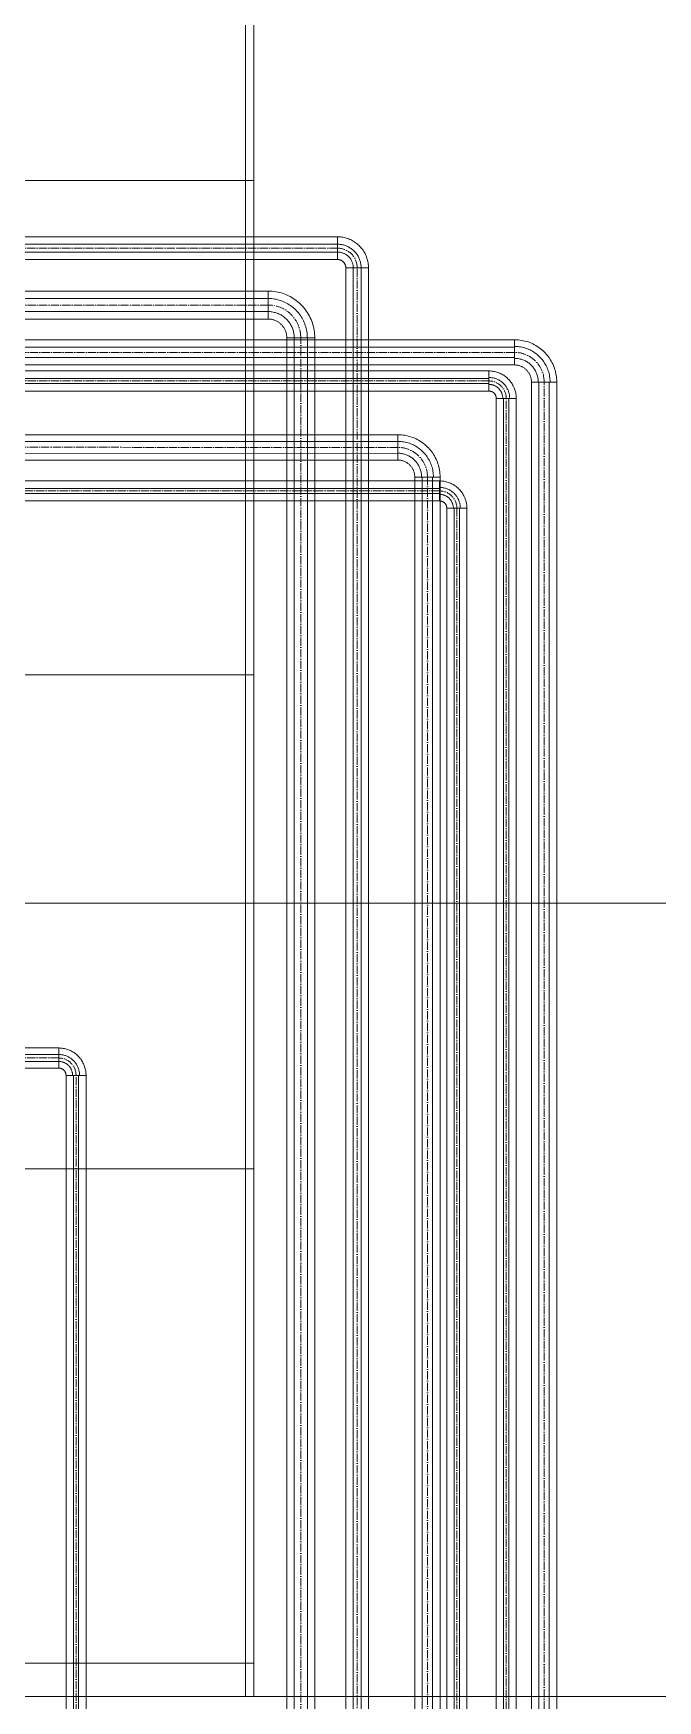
# Model space of a CAD drawing. Header units: millimetres. Extents: x -88595 to 880822, y -1054509 to -148035.
# Drawn here: x 536841 to 537598, y -275220 to -273196 of the extents above; entities that cross this region are included whole.
import ezdxf

# ---------------------------------------------------------------- set-up
doc = ezdxf.new("R2010")
doc.units = ezdxf.units.MM
for name, pattern in [('$0$ADSK_Скрыто', [6, 3, -3]), ('$1$ADSK_Скрыто', [6, 3, -3]), ('$10$ADSK_Осевая', [14, 10, -2, 0, -2]), ('$11$ADSK_Осевая', [14, 10, -2, 0, -2]), ('ADSK_Линия сетки', [25, 20, -2.5, 0, -2.5])]:
    doc.linetypes.add(name, pattern=pattern)
for name, color, linetype, lineweight in [('Изоляция', 7, 'Continuous', 18), ('Линии', 7, 'Continuous', 9), ('Оборудование', 7, 'Continuous', 18), ('Ограждение', 7, 'Continuous', 9), ('Оси', 7, 'Continuous', 9), ('Трубопровод', 7, 'Continuous', 18), ('Трубопроводы', 7, 'Continuous', 18)]:
    doc.layers.add(name, color=color, linetype=linetype, lineweight=lineweight)

# ---------------------------------------------------------------- blocks, each defined once
blk = doc.blocks.new('$0$ADSK_МедьПайка_Отвод-гнутая труба - Отвод _гнутая труба_-V85-В_Координация_кровля ОВ3')
at = {"layer": 'Линии', "color": 190, "linetype": '$0$ADSK_Скрыто', "true_color": 0x8000ff}
for p, q in [((-3.1, 23.8), (-3.5, 23.8)), ((-3.1, 23.8), (-3.5, 23.8)), ((3.5, 23.8), (3.1, 23.8)), ((3.5, 23.8), (3.1, 23.8))]:
    blk.add_line(p, q, dxfattribs=at)
at = {"layer": 'Трубопроводы', "color": 190, "true_color": 0x8000ff, "flags": 128}
for points in [[(-23.8, -4.8), (-22.7, -4.7), (-21.5, -4.7), (-20.4, -4.6), (-19.2, -4.4), (-18.1, -4.2), (-17, -3.9), (-15.9, -3.6), (-14.8, -3.3), (-13.7, -2.9), (-12.7, -2.5), (-11.6, -2), (-10.6, -1.5), (-9.6, -1), (-8.6, -0.4), (-7.7, 0.2), (-6.7, 0.9), (-5.8, 1.6), (-5, 2.3), (-4.1, 3.1), (-3.3, 3.9), (-2.5, 4.7), (-1.8, 5.6), (-1.1, 6.5), (-0.4, 7.4), (0.2, 8.4), (0.8, 9.3), (1.4, 10.3), (1.9, 11.4), (2.4, 12.4), (2.8, 13.5), (3.2, 14.5), (3.6, 15.6), (3.9, 16.7), (4.1, 17.8), (4.3, 18.9), (4.5, 20.1), (4.6, 21.2), (4.7, 22.3), (4.8, 23.5), (4.8, 23.8)], [(-4.8, 23.8), (-4.8, 23), (-4.8, 22.3), (-4.9, 21.5), (-5, 20.8), (-5.1, 20), (-5.3, 19.3), (-5.5, 18.5), (-5.7, 17.8), (-6, 17.1), (-6.3, 16.4), (-6.6, 15.7), (-6.9, 15), (-7.3, 14.3), (-7.7, 13.7), (-8.1, 13), (-8.5, 12.4), (-9, 11.8), (-9.5, 11.2), (-10, 10.7), (-10.5, 10.1), (-11.1, 9.6), (-11.7, 9.1), (-12.3, 8.7), (-12.9, 8.2), (-13.5, 7.8), (-14.2, 7.4), (-14.8, 7), (-15.5, 6.7), (-16.2, 6.3), (-16.9, 6.1), (-17.6, 5.8), (-18.3, 5.6), (-19.1, 5.4), (-19.8, 5.2), (-20.6, 5), (-21.3, 4.9), (-22.1, 4.8), (-22.8, 4.8), (-23.6, 4.8), (-23.8, 4.8)]]:
    blk.add_lwpolyline(points, dxfattribs=at)
blk = doc.blocks.new('$0$ADSK_МедьПайка_Отвод-гнутая труба - Отвод _гнутая труба_-V30-В_Координация_кровля ОВ3')
at = {"layer": 'Линии', "color": 134, "linetype": '$0$ADSK_Скрыто', "true_color": 0x00a6a6}
for p, q in [((-7.5, 39.7), (-7.9, 39.7)), ((-7.5, 39.7), (-7.9, 39.7)), ((-3.8, 39.7), (-4.4, 39.7)), ((-3.8, 39.7), (-4.4, 39.7)), ((4.4, 39.7), (3.8, 39.7)), ((4.4, 39.7), (3.8, 39.7)), ((7.9, 39.7), (7.5, 39.7)), ((7.9, 39.7), (7.5, 39.7))]:
    blk.add_line(p, q, dxfattribs=at)
at = {"layer": 'Трубопроводы', "color": 134, "true_color": 0x00a6a6, "flags": 128}
for points in [[(-39.7, -7.9), (-37.8, -7.9), (-35.9, -7.8), (-34, -7.6), (-32.1, -7.3), (-30.2, -7), (-28.4, -6.6), (-26.5, -6.1), (-24.7, -5.5), (-22.9, -4.9), (-21.1, -4.2), (-19.4, -3.4), (-17.7, -2.6), (-16, -1.6), (-14.4, -0.7), (-12.8, 0.4), (-11.2, 1.5), (-9.7, 2.7), (-8.3, 3.9), (-6.9, 5.2), (-5.5, 6.5), (-4.2, 7.9), (-3, 9.3), (-1.8, 10.8), (-0.7, 12.4), (0.4, 14), (1.4, 15.6), (2.3, 17.2), (3.2, 18.9), (4, 20.7), (4.7, 22.4), (5.4, 24.2), (5.9, 26), (6.4, 27.9), (6.9, 29.7), (7.2, 31.6), (7.5, 33.5), (7.7, 35.4), (7.9, 37.3), (7.9, 39.2), (7.9, 39.7)], [(-7.9, 39.7), (-8, 38.4), (-8, 37.2), (-8.2, 35.9), (-8.3, 34.6), (-8.6, 33.4), (-8.9, 32.2), (-9.2, 30.9), (-9.6, 29.7), (-10, 28.5), (-10.4, 27.3), (-11, 26.2), (-11.5, 25), (-12.1, 23.9), (-12.8, 22.8), (-13.5, 21.8), (-14.2, 20.7), (-15, 19.7), (-15.8, 18.8), (-16.7, 17.8), (-17.6, 16.9), (-18.5, 16.1), (-19.5, 15.2), (-20.5, 14.4), (-21.5, 13.7), (-22.5, 13), (-23.6, 12.3), (-24.7, 11.7), (-25.9, 11.1), (-27, 10.6), (-28.2, 10.1), (-29.4, 9.7), (-30.6, 9.3), (-31.8, 8.9), (-33.1, 8.6), (-34.3, 8.4), (-35.6, 8.2), (-36.8, 8.1), (-38.1, 8), (-39.4, 7.9), (-39.7, 7.9)]]:
    blk.add_lwpolyline(points, dxfattribs=at)
blk = doc.blocks.new('Кровля')
at = {"layer": 'Ограждение'}
h = blk.add_hatch(dxfattribs=at)
h.set_pattern_fill('FP_84', color=256, style=0, pattern_type=2)
h.set_pattern_definition([(0, (549428, 663825.2), (0, 600), []), (90, (549428, 663825.2), (-424.264, 3e-14), [])])
h.paths.add_polyline_path([(549375.5, 651222.5), (549375.5, 654700.5), (549365.5, 654690.5), (549365.5, 651222.5)])
h = blk.add_hatch(dxfattribs=at)
h.set_pattern_fill('FP_18', color=256, style=0, pattern_type=2)
h.set_pattern_definition([(0, (548766.5, 663825.2), (0, 600), []), (90, (548766.5, 663825.2), (-600, 4e-14), [])])
h.paths.add_polyline_path([(548585.5, 651222.5), (549365.5, 651222.5), (549365.5, 654690.5), (548585.5, 653910.5), (548585.5, 651496.8)])
h = blk.add_hatch(dxfattribs=at)
h.set_pattern_fill('FP_66', color=256, style=0, pattern_type=2)
h.set_pattern_definition([(0, (548766.5, 655875.84), (0, 424.264), []), (90, (548766.5, 655875.84), (-600, 4e-14), [])])
h.paths.add_polyline_path([(562891.9, 651212.5), (562901.9, 651212.5), (562891.9, 651222.5), (557865.5, 651222.5), (557865.5, 651212.5), (562710.2, 651212.5)])
h.paths.add_polyline_path([(517680.8, 651212.5), (534309.5, 651212.5), (534299.5, 651222.5), (517083.2, 651222.5), (517083.2, 651212.5)])
h.paths.add_polyline_path([(557065.5, 651212.5), (557065.5, 651222.5), (535099.5, 651222.5), (535089.5, 651212.5), (556755.9, 651212.5)])
for p, q in [((549375.5, 654700.5), (549375.5, 651222.5)), ((549365.5, 654690.5), (549365.5, 651222.5)), ((549365.5, 651222.5), (548585.5, 651222.5)), ((549375.5, 651222.5), (549365.5, 651222.5)), ((557065.5, 651222.5), (549375.5, 651222.5))]:
    blk.add_line(p, q, dxfattribs=at)
at = {"layer": 'Оси', "linetype": 'ADSK_Линия сетки', "ltscale": 100}
blk.add_line((585297.8, 652185.5), (508358.2, 652185.5), dxfattribs=at)

msp = doc.modelspace()

# ---------------------------------------------------------------- linework, layer by layer
at = {"layer": 'Изоляция', "color": 190, "true_color": 0x8000ff}
for p, q in [((537209.9, -273442.8), (535607.3, -273442.8)), ((537209.9, -273451.8), (535607.3, -273451.8)), ((537209.9, -273444.2), (537209.9, -273442.8)), ((537209.9, -273448), (537209.9, -273449.7)), ((537209.9, -273450.6), (537209.9, -273453)), ((537209.9, -273453.5), (537209.9, -273459.7)), ((537209.9, -273461.4), (535607.3, -273461.4)), ((537209.9, -273470.4), (535607.3, -273470.4)), ((537209.9, -273460.2), (537209.9, -273462.6)), ((537209.9, -273470.4), (537209.9, -273468.5)), ((537219.9, -273480.4), (537219.9, -276579.5)), ((537247.4, -273480.4), (537219.9, -273480.4)), ((537247.4, -276579.5), (537247.4, -273480.4)), ((537393.5, -273605.7), (535713.5, -273605.7)), ((537393.5, -273614.7), (535713.5, -273614.7)), ((537393.5, -273606.9), (537393.5, -273605.7)), ((537393.5, -273610.3), (537393.5, -273611.7)), ((537393.5, -273612.6), (537393.5, -273614.7)), ((537393.5, -273615.1), (537393.5, -273620.6)), ((537393.5, -273621), (535713.5, -273621)), ((537393.5, -273630), (535713.5, -273630)), ((537393.5, -273621), (537393.5, -273623.1)), ((537393.5, -273630), (537393.5, -273628.4)), ((537402.4, -273638.9), (537402.4, -276739.7)), ((537426.8, -273638.9), (537402.4, -273638.9)), ((537426.8, -276739.7), (537426.8, -273638.9)), ((537333.6, -273739.2), (535566.5, -273739.2)), ((537333.6, -273748.2), (535566.5, -273748.2)), ((537333.6, -273754.5), (535566.5, -273754.5)), ((537333.6, -273740.4), (537333.6, -273739.2)), ((537333.6, -273743.7), (537333.6, -273745.2)), ((537333.6, -273746.1), (537333.6, -273748.2)), ((537333.6, -273748.6), (537333.6, -273754)), ((537333.6, -273754.5), (537333.6, -273756.6)), ((537333.6, -273763.5), (535566.5, -273763.5)), ((537333.6, -273763.5), (537333.6, -273761.9)), ((537342.5, -273772.3), (537342.5, -276698.3)), ((537366.9, -273772.4), (537342.5, -273772.4)), ((537366.9, -276698.3), (537366.9, -273772.4)), ((536871.4, -274427.5), (535457.1, -274427.5)), ((536871.4, -274435.5), (535457.1, -274435.5)), ((536871.4, -274443.9), (535457.1, -274443.9)), ((536871.4, -274428.7), (536871.4, -274427.5)), ((536871.4, -274432.1), (536871.4, -274433.6)), ((536871.4, -274434.4), (536871.4, -274436.5)), ((536871.4, -274437), (536871.4, -274442.4)), ((536871.4, -274442.9), (536871.4, -274445)), ((536871.4, -274451.9), (535457.1, -274451.9)), ((536871.4, -274451.9), (536871.4, -274450.2)), ((536880.3, -274460.8), (536880.3, -276821.9)), ((536904.6, -274460.8), (536880.3, -274460.8)), ((536904.6, -276821.9), (536904.6, -274460.8))]:
    msp.add_line(p, q, dxfattribs=at)
at = {"layer": 'Изоляция', "color": 134, "true_color": 0x00a6a6}
for p, q in [((535608.1, -273508.7), (537125.5, -273508.7)), ((537125.5, -273509.2), (537125.5, -273508.7)), ((537125.5, -273512.3), (537125.5, -273510.9)), ((537125.5, -273512.4), (537125.5, -273513.6)), ((535623.1, -273517.6), (537125.5, -273517.7)), ((535623.1, -273533.4), (537125.5, -273533.5)), ((537125.5, -273515), (537125.5, -273517.1)), ((537125.5, -273518.3), (537125.5, -273521.2)), ((537125.5, -273521.8), (537125.5, -273529.4)), ((537125.5, -273530), (537125.5, -273533)), ((537125.5, -273534.1), (537125.5, -273536.2)), ((535608.1, -273542.6), (537125.5, -273542.6)), ((537424.6, -273567.7), (535784.8, -273567.7)), ((537148.3, -273565.3), (537148.3, -276603.6)), ((537182.2, -273565.3), (537148.3, -273565.3)), ((537182.2, -276603.6), (537182.2, -273565.3)), ((537424.6, -273568.3), (537424.6, -273567.7)), ((537424.6, -273571), (537424.6, -273569.8)), ((537424.6, -273571.1), (537424.6, -273572.2)), ((537424.6, -273573.5), (537424.6, -273575.4)), ((537424.6, -273576.7), (535784.8, -273576.7)), ((537424.6, -273589.4), (535784.8, -273589.4)), ((537424.6, -273576.4), (537424.6, -273579.1)), ((537424.6, -273579.7), (537424.6, -273586.5)), ((537424.6, -273587.1), (537424.6, -273589.7)), ((537424.6, -273590.8), (537424.6, -273592.6)), ((537424.6, -273598.4), (535784.8, -273598.4)), ((537445.2, -273619.1), (537445.2, -276781.1)), ((537475.9, -273619.1), (537445.2, -273619.1)), ((537475.9, -276781.1), (537475.9, -273619.1)), ((537283, -273683.1), (535606.2, -273683.1)), ((537283, -273691.2), (535620.8, -273691.8)), ((537283, -273683.6), (537283, -273683.1)), ((537283, -273686.3), (537283, -273685.1)), ((537283, -273686.4), (537283, -273687.5)), ((537283, -273688.9), (537283, -273690.7)), ((537283, -273691.8), (537283, -273694.5)), ((537283, -273695), (537283, -273701.9)), ((537283, -273713.8), (535607.8, -273713.8)), ((537283, -273705.6), (535620, -273706.6)), ((537283, -273702.4), (537283, -273705.1)), ((537283, -273706.2), (537283, -273708)), ((537303.6, -273734.4), (537303.6, -276655.8)), ((537334.3, -273734.4), (537303.6, -273734.4)), ((537334.3, -276655.8), (537334.3, -273734.4))]:
    msp.add_line(p, q, dxfattribs=at)
at = {"layer": 'Изоляция', "color": 190, "true_color": 0x8000ff, "flags": 128}
for points in [[(537247.4, -273480.4), (537247.4, -273478.9), (537247.3, -273477.4), (537247.2, -273475.9), (537247, -273474.4), (537246.7, -273472.9), (537246.4, -273471.5), (537246, -273470), (537245.5, -273468.6), (537245, -273467.2), (537244.5, -273465.8), (537243.9, -273464.4), (537243.2, -273463.1), (537242.5, -273461.7), (537241.7, -273460.5), (537240.9, -273459.2), (537240, -273458), (537239.1, -273456.8), (537238.1, -273455.6), (537237.1, -273454.5), (537236, -273453.5), (537235, -273452.4), (537233.8, -273451.5), (537232.6, -273450.5), (537231.4, -273449.6), (537230.2, -273448.8), (537228.9, -273448), (537227.6, -273447.3), (537226.2, -273446.6), (537224.9, -273446), (537223.5, -273445.4), (537222.1, -273444.9), (537220.6, -273444.4), (537219.2, -273444), (537217.7, -273443.7), (537216.3, -273443.4), (537214.8, -273443.2), (537213.3, -273443), (537211.8, -273442.9), (537210.3, -273442.8), (537209.9, -273442.8)], [(537209.9, -273470.4), (537210.3, -273470.4), (537210.7, -273470.4), (537211.1, -273470.4), (537211.5, -273470.5), (537211.9, -273470.6), (537212.3, -273470.7), (537212.7, -273470.8), (537213, -273470.9), (537213.4, -273471), (537213.8, -273471.2), (537214.2, -273471.3), (537214.5, -273471.5), (537214.9, -273471.7), (537215.2, -273471.9), (537215.5, -273472.1), (537215.9, -273472.3), (537216.2, -273472.6), (537216.5, -273472.9), (537216.8, -273473.1), (537217.1, -273473.4), (537217.4, -273473.7), (537217.6, -273474), (537217.9, -273474.3), (537218.1, -273474.6), (537218.3, -273475), (537218.5, -273475.3), (537218.7, -273475.7), (537218.9, -273476), (537219.1, -273476.4), (537219.2, -273476.8), (537219.4, -273477.1), (537219.5, -273477.5), (537219.6, -273477.9), (537219.7, -273478.3), (537219.8, -273478.7), (537219.8, -273479.1), (537219.9, -273479.5), (537219.9, -273479.9), (537219.9, -273480.3), (537219.9, -273480.4)], [(537426.8, -273638.9), (537426.8, -273637.6), (537426.7, -273636.2), (537426.5, -273634.9), (537426.4, -273633.6), (537426.1, -273632.3), (537425.8, -273631), (537425.5, -273629.7), (537425.1, -273628.4), (537424.7, -273627.2), (537424.2, -273626), (537423.6, -273624.7), (537423, -273623.6), (537422.4, -273622.4), (537421.7, -273621.2), (537421, -273620.1), (537420.2, -273619.1), (537419.4, -273618), (537418.5, -273617), (537417.6, -273616), (537416.7, -273615.1), (537415.7, -273614.2), (537414.7, -273613.3), (537413.7, -273612.5), (537412.6, -273611.7), (537411.5, -273610.9), (537410.4, -273610.2), (537409.2, -273609.6), (537408, -273609), (537406.8, -273608.4), (537405.6, -273607.9), (537404.3, -273607.5), (537403.1, -273607.1), (537401.8, -273606.7), (537400.5, -273606.4), (537399.2, -273606.2), (537397.9, -273606), (537396.6, -273605.8), (537395.2, -273605.7), (537393.9, -273605.7), (537393.5, -273605.7)], [(537393.5, -273630), (537393.9, -273630), (537394.3, -273630), (537394.6, -273630.1), (537395, -273630.1), (537395.3, -273630.2), (537395.7, -273630.3), (537396, -273630.4), (537396.3, -273630.5), (537396.7, -273630.6), (537397, -273630.7), (537397.3, -273630.9), (537397.7, -273631), (537398, -273631.2), (537398.3, -273631.4), (537398.6, -273631.6), (537398.9, -273631.8), (537399.1, -273632), (537399.4, -273632.2), (537399.7, -273632.5), (537399.9, -273632.7), (537400.2, -273633), (537400.4, -273633.2), (537400.6, -273633.5), (537400.8, -273633.8), (537401, -273634.1), (537401.2, -273634.4), (537401.4, -273634.7), (537401.5, -273635), (537401.7, -273635.4), (537401.8, -273635.7), (537402, -273636), (537402.1, -273636.4), (537402.2, -273636.7), (537402.2, -273637), (537402.3, -273637.4), (537402.4, -273637.7), (537402.4, -273638.1), (537402.4, -273638.5), (537402.4, -273638.8), (537402.4, -273638.9)], [(537366.9, -273772.4), (537366.8, -273771.1), (537366.7, -273769.7), (537366.6, -273768.4), (537366.4, -273767.1), (537366.2, -273765.8), (537365.9, -273764.5), (537365.6, -273763.2), (537365.2, -273761.9), (537364.7, -273760.7), (537364.2, -273759.5), (537363.7, -273758.2), (537363.1, -273757.1), (537362.5, -273755.9), (537361.8, -273754.7), (537361, -273753.6), (537360.3, -273752.6), (537359.5, -273751.5), (537358.6, -273750.5), (537357.7, -273749.5), (537356.8, -273748.6), (537355.8, -273747.7), (537354.8, -273746.8), (537353.8, -273746), (537352.7, -273745.2), (537351.6, -273744.4), (537350.4, -273743.7), (537349.3, -273743.1), (537348.1, -273742.5), (537346.9, -273741.9), (537345.7, -273741.4), (537344.4, -273741), (537343.1, -273740.6), (537341.9, -273740.2), (537340.6, -273739.9), (537339.3, -273739.6), (537338, -273739.4), (537336.6, -273739.3), (537335.3, -273739.2), (537334, -273739.2), (537333.6, -273739.2)], [(537333.6, -273763.5), (537334, -273763.5), (537334.3, -273763.5), (537334.7, -273763.6), (537335, -273763.6), (537335.4, -273763.7), (537335.7, -273763.8), (537336.1, -273763.9), (537336.4, -273764), (537336.7, -273764.1), (537337.1, -273764.2), (537337.4, -273764.4), (537337.7, -273764.5), (537338, -273764.7), (537338.3, -273764.9), (537338.6, -273765.1), (537338.9, -273765.3), (537339.2, -273765.5), (537339.5, -273765.7), (537339.7, -273766), (537340, -273766.2), (537340.2, -273766.5), (537340.5, -273766.7), (537340.7, -273767), (537340.9, -273767.3), (537341.1, -273767.6), (537341.3, -273767.9), (537341.5, -273768.2), (537341.6, -273768.5), (537341.8, -273768.8), (537341.9, -273769.2), (537342, -273769.5), (537342.1, -273769.8), (537342.2, -273770.2), (537342.3, -273770.5), (537342.4, -273770.9), (537342.4, -273771.2), (537342.5, -273771.6), (537342.5, -273771.9), (537342.5, -273772.3), (537342.5, -273772.4)], [(536904.6, -274460.8), (536904.6, -274459.4), (536904.5, -274458.1), (536904.4, -274456.8), (536904.2, -274455.5), (536904, -274454.2), (536903.7, -274452.9), (536903.3, -274451.6), (536902.9, -274450.3), (536902.5, -274449), (536902, -274447.8), (536901.5, -274446.6), (536900.9, -274445.4), (536900.2, -274444.2), (536899.6, -274443.1), (536898.8, -274442), (536898.1, -274440.9), (536897.2, -274439.9), (536896.4, -274438.8), (536895.5, -274437.9), (536894.6, -274436.9), (536893.6, -274436), (536892.6, -274435.1), (536891.5, -274434.3), (536890.5, -274433.5), (536889.4, -274432.8), (536888.2, -274432.1), (536887.1, -274431.4), (536885.9, -274430.8), (536884.7, -274430.3), (536883.4, -274429.8), (536882.2, -274429.3), (536880.9, -274428.9), (536879.6, -274428.6), (536878.4, -274428.3), (536877, -274428), (536875.7, -274427.8), (536874.4, -274427.7), (536873.1, -274427.6), (536871.8, -274427.5), (536871.4, -274427.5)], [(536871.4, -274451.9), (536871.8, -274451.9), (536872.1, -274451.9), (536872.5, -274451.9), (536872.8, -274452), (536873.2, -274452), (536873.5, -274452.1), (536873.9, -274452.2), (536874.2, -274452.3), (536874.5, -274452.4), (536874.9, -274452.6), (536875.2, -274452.7), (536875.5, -274452.9), (536875.8, -274453), (536876.1, -274453.2), (536876.4, -274453.4), (536876.7, -274453.6), (536877, -274453.8), (536877.3, -274454.1), (536877.5, -274454.3), (536877.8, -274454.6), (536878, -274454.8), (536878.2, -274455.1), (536878.5, -274455.4), (536878.7, -274455.7), (536878.9, -274456), (536879.1, -274456.3), (536879.2, -274456.6), (536879.4, -274456.9), (536879.5, -274457.2), (536879.7, -274457.5), (536879.8, -274457.9), (536879.9, -274458.2), (536880, -274458.6), (536880.1, -274458.9), (536880.2, -274459.2), (536880.2, -274459.6), (536880.2, -274460), (536880.3, -274460.3), (536880.3, -274460.7), (536880.3, -274460.8)]]:
    msp.add_lwpolyline(points, dxfattribs=at)
at = {"layer": 'Изоляция', "color": 134, "true_color": 0x00a6a6, "flags": 128}
for points in [[(537182.2, -273565.3), (537182.1, -273563), (537182, -273560.8), (537181.7, -273558.5), (537181.4, -273556.3), (537181, -273554.1), (537180.5, -273551.8), (537179.9, -273549.7), (537179.3, -273547.5), (537178.5, -273545.4), (537177.7, -273543.3), (537176.8, -273541.2), (537175.8, -273539.2), (537174.7, -273537.2), (537173.5, -273535.2), (537172.3, -273533.3), (537170.9, -273531.5), (537169.6, -273529.7), (537168.1, -273528), (537166.6, -273526.3), (537165, -273524.7), (537163.3, -273523.1), (537161.6, -273521.7), (537159.8, -273520.2), (537158, -273518.9), (537156.1, -273517.7), (537154.2, -273516.5), (537152.2, -273515.4), (537150.2, -273514.3), (537148.1, -273513.4), (537146, -273512.5), (537143.9, -273511.7), (537141.8, -273511), (537139.6, -273510.4), (537137.4, -273509.9), (537135.1, -273509.5), (537132.9, -273509.2), (537130.6, -273508.9), (537128.4, -273508.7), (537126.1, -273508.7), (537125.5, -273508.7)], [(537125.5, -273542.6), (537126.4, -273542.6), (537127.3, -273542.6), (537128.2, -273542.7), (537129.1, -273542.8), (537130, -273543), (537130.9, -273543.2), (537131.8, -273543.4), (537132.7, -273543.7), (537133.5, -273544), (537134.4, -273544.3), (537135.2, -273544.7), (537136, -273545.1), (537136.8, -273545.6), (537137.6, -273546), (537138.4, -273546.5), (537139.1, -273547.1), (537139.8, -273547.6), (537140.5, -273548.2), (537141.2, -273548.8), (537141.8, -273549.5), (537142.5, -273550.1), (537143.1, -273550.8), (537143.6, -273551.5), (537144.2, -273552.3), (537144.7, -273553), (537145.1, -273553.8), (537145.6, -273554.6), (537146, -273555.4), (537146.4, -273556.2), (537146.7, -273557.1), (537147, -273557.9), (537147.3, -273558.8), (537147.6, -273559.7), (537147.8, -273560.5), (537147.9, -273561.4), (537148.1, -273562.3), (537148.2, -273563.2), (537148.2, -273564.2), (537148.3, -273565.1), (537148.3, -273565.3)], [(537475.9, -273619.1), (537475.9, -273617), (537475.8, -273615), (537475.6, -273612.9), (537475.3, -273610.9), (537474.9, -273608.9), (537474.4, -273606.9), (537473.9, -273604.9), (537473.3, -273602.9), (537472.6, -273601), (537471.9, -273599.1), (537471, -273597.2), (537470.1, -273595.4), (537469.1, -273593.6), (537468.1, -273591.8), (537467, -273590.1), (537465.8, -273588.4), (537464.5, -273586.8), (537463.2, -273585.2), (537461.8, -273583.7), (537460.4, -273582.2), (537458.9, -273580.8), (537457.3, -273579.5), (537455.7, -273578.2), (537454, -273577), (537452.3, -273575.9), (537450.6, -273574.8), (537448.8, -273573.8), (537447, -273572.9), (537445.1, -273572), (537443.2, -273571.2), (537441.3, -273570.5), (537439.3, -273569.9), (537437.3, -273569.3), (537435.3, -273568.9), (537433.3, -273568.5), (537431.3, -273568.2), (537429.2, -273567.9), (537427.2, -273567.8), (537425.1, -273567.7), (537424.6, -273567.7)], [(537424.6, -273598.4), (537425.4, -273598.4), (537426.2, -273598.5), (537427.1, -273598.6), (537427.9, -273598.7), (537428.7, -273598.8), (537429.5, -273599), (537430.3, -273599.2), (537431.1, -273599.5), (537431.9, -273599.8), (537432.6, -273600.1), (537433.4, -273600.4), (537434.1, -273600.8), (537434.8, -273601.2), (537435.5, -273601.6), (537436.2, -273602), (537436.9, -273602.5), (537437.6, -273603), (537438.2, -273603.5), (537438.8, -273604.1), (537439.4, -273604.7), (537440, -273605.3), (537440.5, -273605.9), (537441, -273606.6), (537441.5, -273607.2), (537441.9, -273607.9), (537442.4, -273608.6), (537442.8, -273609.3), (537443.2, -273610.1), (537443.5, -273610.8), (537443.8, -273611.6), (537444.1, -273612.4), (537444.4, -273613.1), (537444.6, -273613.9), (537444.8, -273614.7), (537444.9, -273615.5), (537445, -273616.4), (537445.1, -273617.2), (537445.2, -273618), (537445.2, -273618.8), (537445.2, -273619.1)], [(537334.3, -273734.4), (537334.3, -273732.4), (537334.2, -273730.3), (537333.9, -273728.3), (537333.7, -273726.2), (537333.3, -273724.2), (537332.8, -273722.2), (537332.3, -273720.2), (537331.7, -273718.3), (537331, -273716.3), (537330.3, -273714.4), (537329.4, -273712.6), (537328.5, -273710.7), (537327.5, -273708.9), (537326.5, -273707.2), (537325.4, -273705.4), (537324.2, -273703.8), (537322.9, -273702.1), (537321.6, -273700.6), (537320.2, -273699.1), (537318.7, -273697.6), (537317.2, -273696.2), (537315.7, -273694.9), (537314.1, -273693.6), (537312.4, -273692.4), (537310.7, -273691.2), (537309, -273690.2), (537307.2, -273689.2), (537305.4, -273688.2), (537303.5, -273687.4), (537301.6, -273686.6), (537299.7, -273685.9), (537297.7, -273685.2), (537295.7, -273684.7), (537293.7, -273684.2), (537291.7, -273683.8), (537289.7, -273683.5), (537287.6, -273683.3), (537285.6, -273683.2), (537283.5, -273683.1), (537283, -273683.1)], [(537283, -273713.8), (537283.8, -273713.8), (537284.6, -273713.9), (537285.5, -273713.9), (537286.3, -273714.1), (537287.1, -273714.2), (537287.9, -273714.4), (537288.7, -273714.6), (537289.5, -273714.8), (537290.3, -273715.1), (537291, -273715.4), (537291.8, -273715.8), (537292.5, -273716.1), (537293.2, -273716.5), (537293.9, -273716.9), (537294.6, -273717.4), (537295.3, -273717.9), (537296, -273718.4), (537296.6, -273718.9), (537297.2, -273719.5), (537297.8, -273720), (537298.3, -273720.6), (537298.9, -273721.3), (537299.4, -273721.9), (537299.9, -273722.6), (537300.3, -273723.3), (537300.8, -273724), (537301.2, -273724.7), (537301.6, -273725.4), (537301.9, -273726.2), (537302.2, -273726.9), (537302.5, -273727.7), (537302.7, -273728.5), (537303, -273729.3), (537303.2, -273730.1), (537303.3, -273730.9), (537303.4, -273731.7), (537303.5, -273732.5), (537303.6, -273733.4), (537303.6, -273734.2), (537303.6, -273734.4)]]:
    msp.add_lwpolyline(points, dxfattribs=at)
at = {"layer": 'Линии', "color": 190, "linetype": '$1$ADSK_Скрыто', "true_color": 0x8000ff}
for p, q in [((537209.9, -273447.9), (537209.9, -273444.1)), ((537209.9, -273444.2), (537209.9, -273448)), ((537209.9, -273449.7), (537209.9, -273450.6)), ((537209.9, -273450.5), (537209.9, -273449.7)), ((537209.9, -273453.5), (537209.9, -273453)), ((537209.9, -273453.5), (537209.9, -273453.1)), ((537209.9, -273453.1), (537209.9, -273453.5)), ((537209.9, -273460.1), (537209.9, -273459.7)), ((537209.9, -273459.7), (537209.9, -273460.1)), ((537209.9, -273460.2), (537209.9, -273459.7)), ((537209.9, -273462.6), (537209.9, -273468.6)), ((537209.9, -273468.5), (537209.9, -273462.7)), ((537209.9, -273467.4), (537209.9, -273468.6)), ((537219.9, -273480.3), (537219.9, -273480.4)), ((537393.5, -273610.2), (537393.5, -273606.8)), ((537393.5, -273606.9), (537393.5, -273610.3)), ((537393.5, -273611.8), (537393.5, -273612.6)), ((537393.5, -273612.5), (537393.5, -273611.8)), ((537393.5, -273615.1), (537393.5, -273614.7)), ((537393.5, -273614.7), (537393.5, -273615.1)), ((537393.5, -273615.1), (537393.5, -273614.7)), ((537393.5, -273621), (537393.5, -273620.6)), ((537393.5, -273620.6), (537393.5, -273621)), ((537393.5, -273621), (537393.5, -273620.6)), ((537393.5, -273623.1), (537393.5, -273628.4)), ((537393.5, -273628.4), (537393.5, -273623.2)), ((537393.5, -273627.4), (537393.5, -273628.4)), ((537402.4, -273638.8), (537402.4, -273638.9)), ((537333.6, -273743.6), (537333.6, -273740.3)), ((537333.6, -273740.4), (537333.6, -273743.7)), ((537333.6, -273745.3), (537333.6, -273746.1)), ((537333.6, -273746), (537333.6, -273745.3)), ((537333.6, -273748.6), (537333.6, -273748.2)), ((537333.6, -273748.2), (537333.6, -273748.6)), ((537333.6, -273748.6), (537333.6, -273748.2)), ((537333.6, -273754), (537333.6, -273754.5)), ((537333.6, -273754.5), (537333.6, -273754.1)), ((537333.6, -273754.5), (537333.6, -273754.1)), ((537333.6, -273756.6), (537333.6, -273761.9)), ((537333.6, -273761.9), (537333.6, -273756.7)), ((537333.6, -273760.9), (537333.6, -273761.9)), ((537342.5, -273772.3), (537342.5, -273772.4)), ((536871.4, -274428.7), (536871.4, -274432.1)), ((536871.4, -274432), (536871.4, -274428.7)), ((536871.4, -274433.6), (536871.4, -274434.4)), ((536871.4, -274434.3), (536871.4, -274433.6)), ((536871.4, -274436.9), (536871.4, -274436.5)), ((536871.4, -274436.9), (536871.4, -274436.6)), ((536871.4, -274436.6), (536871.4, -274437)), ((536871.4, -274442.4), (536871.4, -274442.8)), ((536871.4, -274442.8), (536871.4, -274442.5)), ((536871.4, -274442.8), (536871.4, -274442.5)), ((536871.4, -274445), (536871.4, -274450.3)), ((536871.4, -274450.2), (536871.4, -274445.1)), ((536871.4, -274449.2), (536871.4, -274450.3)), ((536880.3, -274460.7), (536880.3, -274460.8))]:
    msp.add_line(p, q, dxfattribs=at)
at = {"layer": 'Линии', "color": 134, "linetype": '$1$ADSK_Скрыто', "true_color": 0x00a6a6}
for p, q in [((537125.5, -273509.2), (537125.5, -273510.8)), ((537125.5, -273510.9), (537125.5, -273509.2)), ((537125.5, -273513.6), (537125.5, -273515)), ((537125.5, -273514.9), (537125.5, -273513.6)), ((537125.5, -273517.1), (537125.5, -273518.3)), ((537125.5, -273518.2), (537125.5, -273517.1)), ((537125.5, -273518.2), (537125.5, -273517.7)), ((537125.5, -273521.8), (537125.5, -273521.2)), ((537125.5, -273521.8), (537125.5, -273521.2)), ((537125.5, -273521.3), (537125.5, -273521.8)), ((537125.5, -273530), (537125.5, -273529.4)), ((537125.5, -273529.4), (537125.5, -273530)), ((537125.5, -273530), (537125.5, -273529.4)), ((537125.5, -273533), (537125.5, -273534.1)), ((537125.5, -273533.6), (537125.5, -273533.1)), ((537125.5, -273534.1), (537125.5, -273533.1)), ((537125.5, -273536.2), (537125.5, -273542.1)), ((537125.5, -273542.6), (537125.5, -273536.3)), ((537424.6, -273568.2), (537424.6, -273569.7)), ((537424.6, -273569.8), (537424.6, -273568.3)), ((537424.6, -273572.2), (537424.6, -273573.5)), ((537424.6, -273573.4), (537424.6, -273572.2)), ((537424.6, -273575.4), (537424.6, -273576.4)), ((537424.6, -273576.3), (537424.6, -273575.4)), ((537424.6, -273576.3), (537424.6, -273575.9)), ((537424.6, -273579.6), (537424.6, -273579.1)), ((537424.6, -273579.1), (537424.6, -273579.7)), ((537424.6, -273579.6), (537424.6, -273579.1)), ((537424.6, -273587), (537424.6, -273586.5)), ((537424.6, -273586.5), (537424.6, -273587)), ((537424.6, -273587.1), (537424.6, -273586.5)), ((537424.6, -273589.7), (537424.6, -273590.8)), ((537424.6, -273590.3), (537424.6, -273589.8)), ((537424.6, -273590.8), (537424.6, -273589.8)), ((537424.6, -273592.6), (537424.6, -273598)), ((537424.6, -273598.4), (537424.6, -273592.8)), ((537283, -273683.6), (537283, -273685.1)), ((537283, -273685.1), (537283, -273683.6)), ((537283, -273687.6), (537283, -273688.9)), ((537283, -273688.8), (537283, -273687.6)), ((537283, -273690.8), (537283, -273691.8)), ((537283, -273691.7), (537283, -273690.8)), ((537283, -273691.7), (537283, -273691.2)), ((537283, -273695), (537283, -273694.5)), ((537283, -273694.5), (537283, -273695)), ((537283, -273695), (537283, -273694.5)), ((537283, -273702.4), (537283, -273701.9)), ((537283, -273701.9), (537283, -273702.4)), ((537283, -273702.4), (537283, -273701.9)), ((537283, -273705.1), (537283, -273706.1)), ((537283, -273705.6), (537283, -273705.2)), ((537283, -273706.1), (537283, -273705.2)), ((537283, -273708), (537283, -273713.4)), ((537283, -273713.8), (537283, -273708.1))]:
    msp.add_line(p, q, dxfattribs=at)
at = {"layer": 'Трубопровод', "color": 190, "true_color": 0x8000ff}
for p, q in [((537228.9, -273480.4), (537228.9, -276579.5)), ((537238.4, -276579.5), (537238.4, -273480.4)), ((537411.4, -273638.9), (537411.4, -276739.7)), ((537417.8, -276739.7), (537417.8, -273638.9)), ((537351.5, -273772.4), (537351.5, -276698.3)), ((537357.9, -276698.3), (537357.9, -273772.4)), ((536889.3, -274460.8), (536889.3, -276827.6)), ((536895.6, -276827.6), (536895.6, -274460.8))]:
    msp.add_line(p, q, dxfattribs=at)
at = {"layer": 'Трубопровод', "color": 190, "linetype": '$10$ADSK_Осевая', "true_color": 0x8000ff}
for p, q in [((537233.7, -276579.5), (537233.7, -273480.4)), ((537414.6, -276739.7), (537414.6, -273638.9)), ((537354.7, -273772.4), (537354.7, -276698.3)), ((536892.5, -276827.6), (536892.5, -274460.8))]:
    msp.add_line(p, q, dxfattribs=at)
at = {"layer": 'Трубопровод', "color": 134, "true_color": 0x00a6a6}
for p, q in [((537157.3, -273565.3), (537157.3, -276592.2)), ((537173.2, -276592.2), (537173.2, -273565.3)), ((537454.2, -273619.1), (537454.2, -276781.1)), ((537466.9, -276781.1), (537466.9, -273619.1)), ((537312.6, -273734.4), (537312.6, -276655.8)), ((537325.3, -276655.8), (537325.3, -273734.4))]:
    msp.add_line(p, q, dxfattribs=at)
at = {"layer": 'Трубопровод', "color": 134, "linetype": '$10$ADSK_Осевая', "true_color": 0x00a6a6}
for p, q in [((537165.2, -276590), (537165.2, -273565.3)), ((537460.6, -276781.1), (537460.6, -273619.1)), ((537319, -273734.4), (537319, -276655.8))]:
    msp.add_line(p, q, dxfattribs=at)
at = {"layer": 'Трубопроводы', "color": 190, "linetype": '$11$ADSK_Осевая', "true_color": 0x8000ff}
for p, q in [((537209.9, -273456.6), (535607.3, -273456.6)), ((537393.5, -273617.8), (535713.5, -273617.8)), ((537333.6, -273751.3), (535566.5, -273751.3)), ((536871.4, -274439.7), (535457.1, -274439.7))]:
    msp.add_line(p, q, dxfattribs=at)
at = {"layer": 'Трубопроводы', "color": 134, "linetype": '$11$ADSK_Осевая', "true_color": 0x00a6a6}
for p, q in [((537125.5, -273525.6), (535625.1, -273525.6)), ((537424.6, -273583.1), (535784.8, -273583.1)), ((537283, -273698.4), (535622.3, -273698.3))]:
    msp.add_line(p, q, dxfattribs=at)
at = {"layer": 'Трубопроводы', "color": 190, "linetype": '$11$ADSK_Осевая', "true_color": 0x8000ff}
for centre, radius in [((537209.9, -273480.4), 23.8), ((537393.5, -273638.9), 21.1), ((537333.6, -273772.4), 21.1), ((536871.4, -274460.8), 21.1)]:
    msp.add_arc(centre, radius, 0, 90, dxfattribs=at)
at = {"layer": 'Трубопроводы', "color": 134, "linetype": '$11$ADSK_Осевая', "true_color": 0x00a6a6}
for centre, radius in [((537125.5, -273565.3), 39.7), ((537424.6, -273619.1), 36), ((537283, -273734.4), 36)]:
    msp.add_arc(centre, radius, 0, 90, dxfattribs=at)

# ---------------------------------------------------------------- block references
at = {"layer": 'Линии', "color": 190, "linetype": '$0$ADSK_Скрыто', "true_color": 0x8000ff, "rotation": 90}
msp.add_blockref('$0$ADSK_МедьПайка_Отвод-гнутая труба - Отвод _гнутая труба_-V85-В_Координация_кровля ОВ3', (537233.7, -273456.6), dxfattribs=at)
at = {"layer": 'Линии', "color": 134, "linetype": '$0$ADSK_Скрыто', "true_color": 0x00a6a6, "rotation": 90}
msp.add_blockref('$0$ADSK_МедьПайка_Отвод-гнутая труба - Отвод _гнутая труба_-V30-В_Координация_кровля ОВ3', (537165.2, -273525.6), dxfattribs=at)
for p, xscale, yscale, zscale in [((537460.6, -273583.1), 0.9061960956992364, 0.9061960956992364, 0.9061960956992364), ((537319, -273698.4), 0.9061393152073521, 0.9061393152073521, 0.9061393152073521)]:
    msp.add_blockref('$0$ADSK_МедьПайка_Отвод-гнутая труба - Отвод _гнутая труба_-V30-В_Координация_кровля ОВ3', p, dxfattribs=dict(at, xscale=xscale, yscale=yscale, zscale=zscale))
at = {"layer": 'Линии', "color": 190, "linetype": '$0$ADSK_Скрыто', "true_color": 0x8000ff, "rotation": 90}
for p, xscale, yscale, zscale in [((537414.6, -273617.8), 0.8848110465567153, 0.8848110465567153, 0.8848110465567153), ((537354.7, -273751.3), 0.8847460195055336, 0.8847460195055336, 0.8847460195055336), ((536892.5, -274439.7), 0.8848110465009508, 0.8848110465009508, 0.8848110465009508)]:
    msp.add_blockref('$0$ADSK_МедьПайка_Отвод-гнутая труба - Отвод _гнутая труба_-V85-В_Координация_кровля ОВ3', p, dxfattribs=dict(at, xscale=xscale, yscale=yscale, zscale=zscale))
at = {"layer": 'Оборудование', "color": 5, "true_color": 0x0000ff}
msp.add_blockref('Кровля', (-12267.3, -926437.4), dxfattribs=at)

doc.saveas('drawing.dxf')
